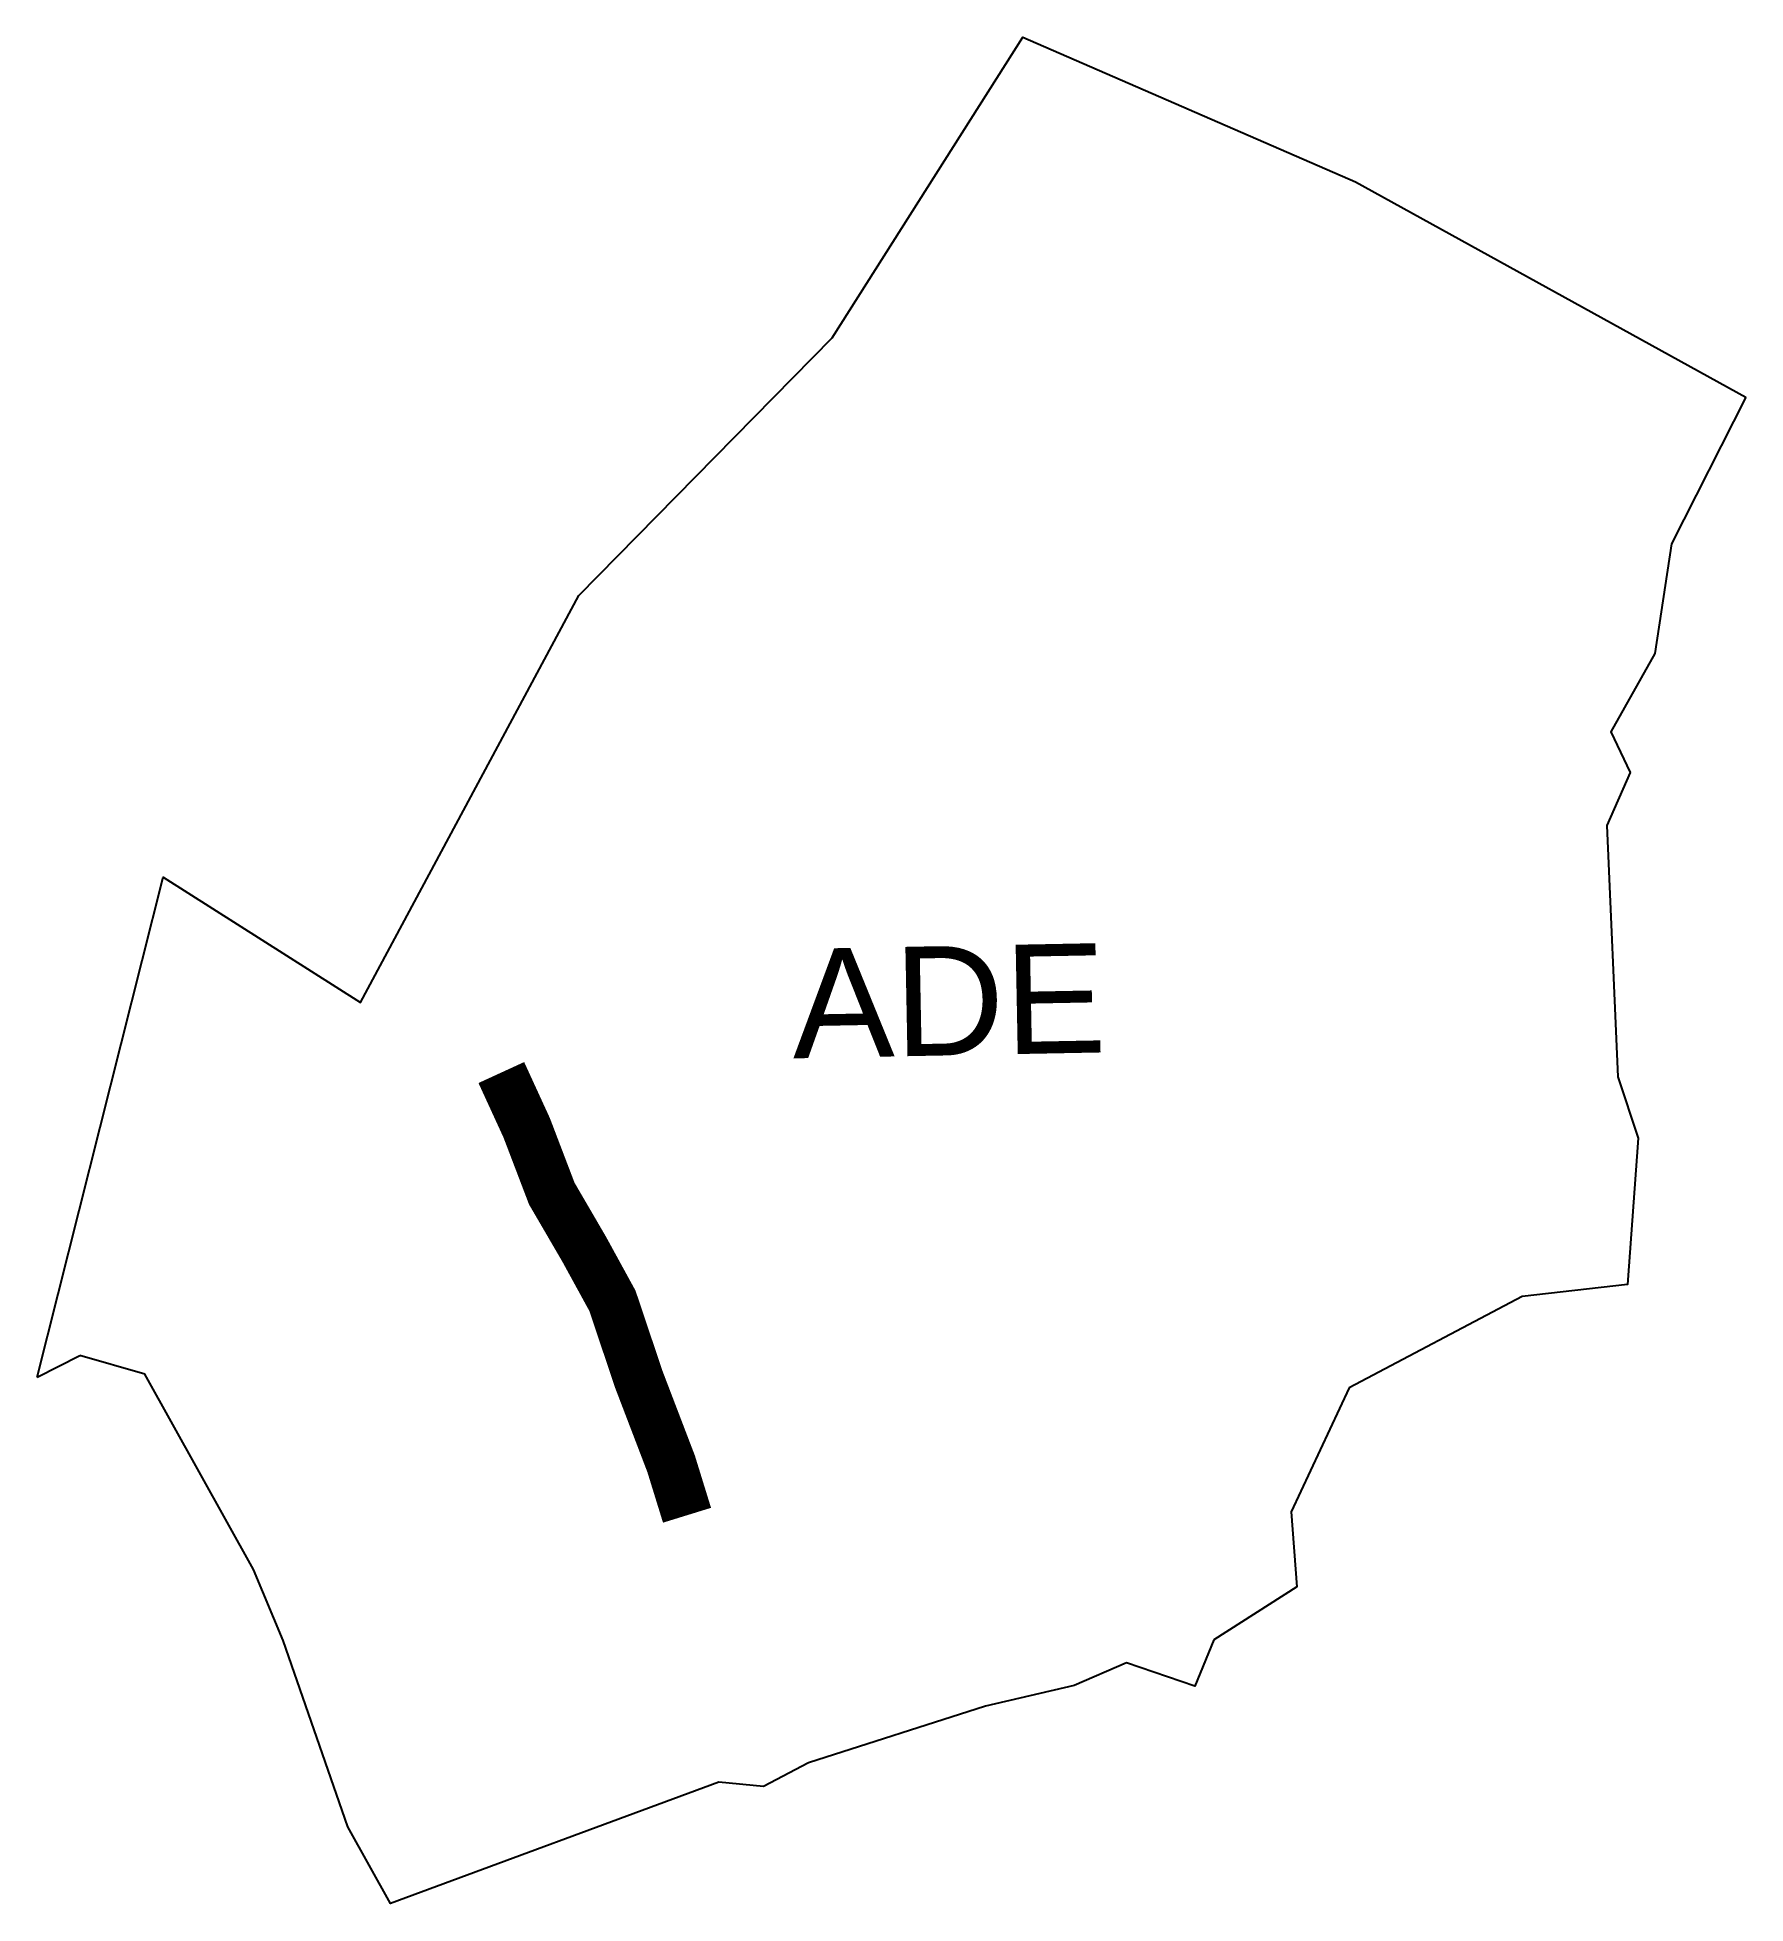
# Model space of a CAD drawing. Header units: metres. Extents: x 295202 to 296901, y 1978172 to 1980028.
import ezdxf

# ---------------------------------------------------------------- set-up
doc = ezdxf.new("R2010")
doc.units = ezdxf.units.M
for name, color, linetype in [('NATURALLY PROTECTED', 3, 'Continuous'), ('village', 3, 'Continuous'), ('VILLAGE NAME', 250, 'Continuous')]:
    doc.layers.add(name, color=color, linetype=linetype)
doc.styles.get("Standard").update_dxf_attribs({"font": 'calibri.ttf'})

msp = doc.modelspace()

# ---------------------------------------------------------------- linework, layer by layer
at = {"layer": 'NATURALLY PROTECTED', "color": 116, "true_color": 0x136734, "const_width": 50, "flags": 128}
msp.add_lwpolyline([(295663.4, 1978998.4), (295688.6, 1978943.5), (295713.6, 1978878), (295745.7, 1978822.9), (295773.9, 1978771.4), (295800.2, 1978693.1), (295832.3, 1978609.2), (295848.1, 1978558.1)], dxfattribs=at)
at = {"layer": 'village', "color": 3, "flags": 128}
msp.add_lwpolyline([(295201.9, 1978695.4), (295244.1, 1978717.1)], dxfattribs=at)
at = {"layer": 'village', "color": 3, "true_color": 0x00ff00}
for points in [[(295201.9, 1978695.4, 0), (295327, 1979192.8, 0), (295523.3, 1979067.9, 0), (295740.5, 1979472.9, 0), (295992.4, 1979729.2, 0), (296182.2, 1980028, 0), (296513, 1979884.3, 0), (296901, 1979670.2, 0)], [(296901, 1979670.2, 0), (296827.2, 1979524.1, 0), (296810.8, 1979415.2, 0), (296766.8, 1979337.3, 0), (296786, 1979296.8, 0), (296763, 1979244, 0), (296773.8, 1978994.2, 0), (296793.9, 1978933, 0), (296783.6, 1978787.6, 0), (296678.8, 1978775.7, 0), (296506.6, 1978684.8, 0), (296448.9, 1978561.4, 0), (296454.6, 1978486.8, 0), (296372.2, 1978434.2, 0), (296353.1, 1978388, 0), (296285.3, 1978411.2, 0), (296233.2, 1978388.8, 0), (296144.9, 1978368.1, 0), (295969, 1978311.9, 0), (295924, 1978288.2, 0), (295879.6, 1978292.6, 0), (295553.2, 1978171.8, 0), (295510.9, 1978248.2, 0), (295446.4, 1978433.6, 0), (295416.8, 1978504.3, 0), (295309, 1978698.3, 0), (295244.1, 1978717.1, 0)]]:
    msp.add_polyline3d(points, dxfattribs=at)

# ---------------------------------------------------------------- texts
at = {"layer": 'VILLAGE NAME', "insert": (295951.5, 1979121.2), "char_height": 108.748, "attachment_point": 1, "rotation": 1.1028}
msp.add_mtext_dynamic_manual_height_columns('{\\fArial|b0|i0|c0|p34;ADE}', width=1571.314, gutter_width=543.7, heights=[0], dxfattribs=at)

doc.saveas('drawing.dxf')
